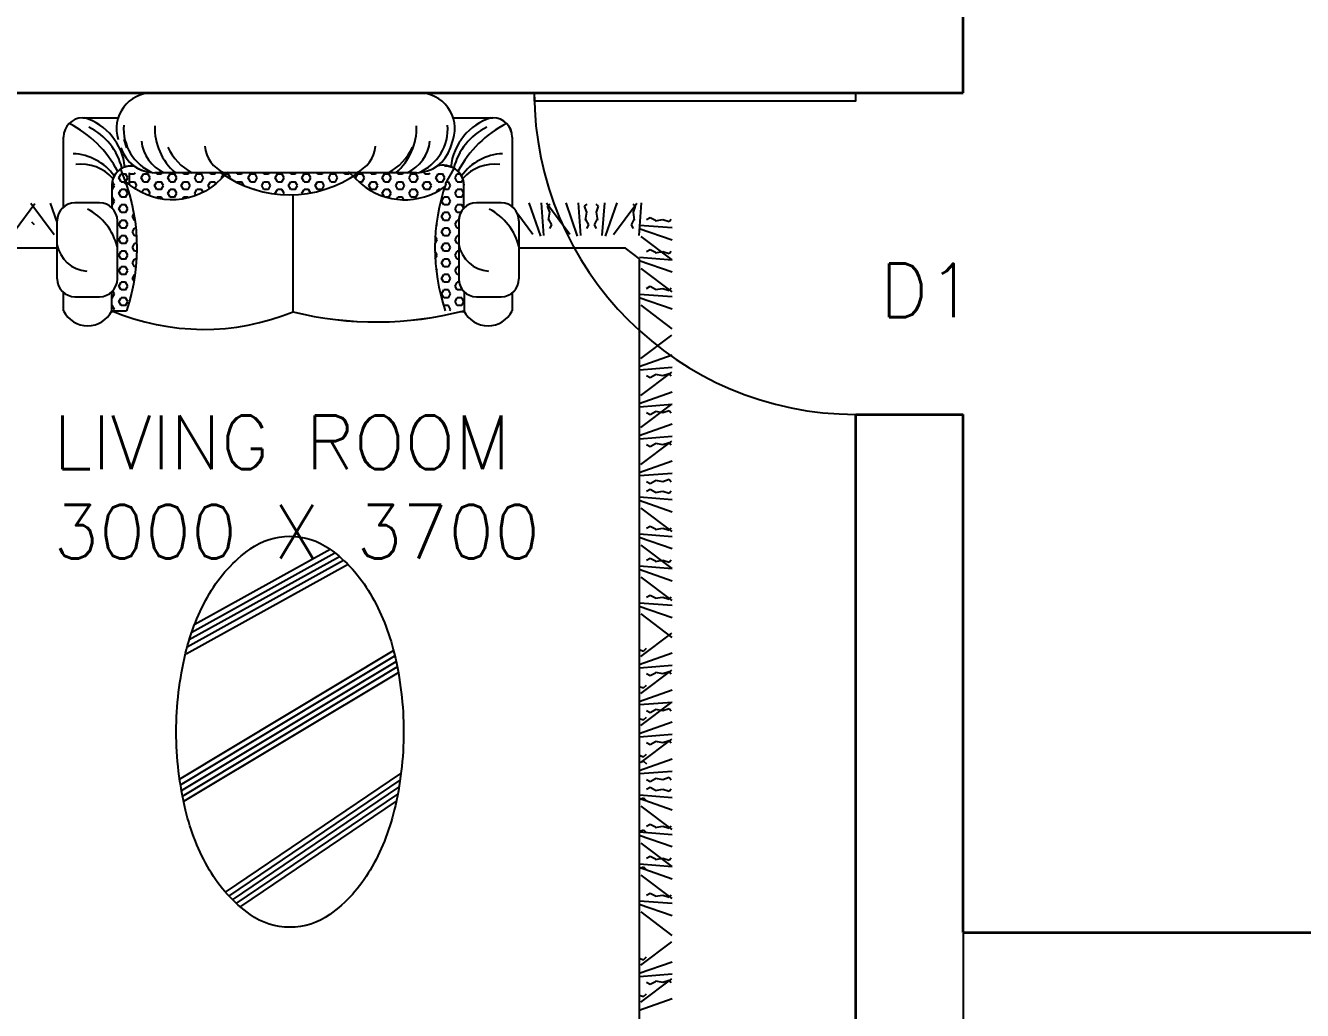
# Model space of a CAD drawing. Header units: millimetres. Extents: x -3934 to 8933, y -13584 to -2539.
# Drawn here: x -1251 to 2324, y -10818 to -8061 of the extents above; entities that cross this region are included whole.
import ezdxf

# ---------------------------------------------------------------- set-up
doc = ezdxf.new("R2010")
doc.units = ezdxf.units.MM
doc.header["$LTSCALE"] = 20
for name, color, linetype, lineweight in [('A-DIMS-GENL-ANNO', 145, 'Continuous', 18), ('A-DOOR-SING-NEWW', 104, 'Continuous', 25), ('A-TEXT-NOTE-ANNO', 7, 'Continuous', 18), ('A-WALL-FULL-NEWW', 40, 'Continuous', 35)]:
    doc.layers.add(name, color=color, linetype=linetype, lineweight=lineweight)
doc.styles.add('Annotative', font='simplex.shx', dxfattribs={"height": 150})
doc.styles.get("Standard").update_dxf_attribs({"font": 'simplex.shx'})
doc.dimstyles.get("Standard").update_dxf_attribs({"dimscale": 30, "dimtxt": 2.5, "dimasz": 3.5, "dimexe": 0.18, "dimexo": 0.0625, "dimgap": 1.5, "dimtad": 0, "dimtih": 1, "dimtoh": 1, "dimdec": 0, "dimzin": 0, "dimdsep": 46, "dimtxsty": 'Standard', "dimcen": 0.09, "dimadec": 0, "dimazin": 0, "dimtfac": 1, "dimtdec": 0, "dimtofl": 0, "dimtmove": 0, "dimatfit": 3, "dimfxl": 1, "dimtolj": 1, "dimtzin": 0, "dimarcsym": 0})

# ---------------------------------------------------------------- blocks, each defined once
blk = doc.blocks.new('*D12')
at = {"layer": 'A-DIMS-GENL-ANNO', "color": 0, "lineweight": -2, "transparency": 16777216}
for p, q in [((1373.6, -10601.4), (1373.6, -13183.7)), ((5073.6, -10601.4), (5073.6, -13183.7)), ((1478.6, -13178.3), (3046.5, -13178.3)), ((4968.6, -13178.3), (3400.7, -13178.3))]:
    blk.add_line(p, q, dxfattribs=at)
at = {"layer": 'A-DIMS-GENL-ANNO', "color": 0, "transparency": 16777216}
for points in [[(1478.6, -13160.8), (1478.6, -13195.8), (1373.6, -13178.3)], [(4968.6, -13160.8), (4968.6, -13195.8), (5073.6, -13178.3)]]:
    blk.add_solid(points, dxfattribs=at)
at = {"layer": 'Defpoints', "color": 0, "transparency": 16777216}
for p in [(1373.6, -10599.5), (5073.6, -10599.5), (1373.6, -13178.3)]:
    blk.add_point(p, dxfattribs=at)
at = {"layer": 'A-DIMS-GENL-ANNO', "color": 0, "transparency": 16777216, "insert": (3223.6, -13178.3), "char_height": 75, "attachment_point": 5}
blk.add_mtext('\\A1;3700', dxfattribs=at)

msp = doc.modelspace()

# ---------------------------------------------------------------- linework, layer by layer
at = {"color": 131, "transparency": 33554684}
for p, q in [((-895.9, -8249.6, 685.7), (-148.9, -8249.6, 685.7)), ((-1090.2, -8319.5, 685.7), (-991.3, -8319.5, 685.7)), ((-53.6, -8319.5, 685.7), (57.6, -8319.5, 685.7)), ((-1144.2, -8569.4, 685.7), (-1144.2, -8373.5, 685.7)), ((-967, -8403.7), (-974.6, -8380)), ((-61.2, -8403.7), (-53.7, -8380)), ((111.6, -8373.5, 685.7), (111.6, -8568.4, 685.7)), ((-946.8, -8454.5), (-955.2, -8454.5)), ((-718.2, -8504.6), (-682.5, -8470.6)), ((-310.9, -8504.6), (-346.5, -8470.6)), ((-74.6, -8504.6), (-51.1, -8461.4)), ((-1008.3, -8498.3, 685.7), (-1007.8, -8498.3, 685.7)), ((-1001.6, -8509.1), (-1007.8, -8498.3)), ((-989.1, -8487.5), (-982.8, -8476.7)), ((-982.8, -8498.3), (-989.1, -8487.5)), ((-982.8, -8476.7, 685.7), (-970.3, -8476.7, 685.7)), ((-982.8, -8498.3, 685.7), (-970.3, -8498.3, 685.7)), ((-969, -8504.6), (-973.1, -8501.5)), ((-964.1, -8487.5), (-970.3, -8476.7)), ((-970.3, -8498.3), (-964.1, -8487.5)), ((-958.2, -8498.3, 685.7), (-961, -8503.1, 685.7)), ((-960.1, -8473.3, 685.7), (-958.2, -8476.7, 685.7)), ((-959.5, -8506.9), (-959.5, -8473.3)), ((-958.2, -8476.7, 685.7), (-945.7, -8476.7, 685.7)), ((-958.2, -8498.3, 685.7), (-945.7, -8498.3, 685.7)), ((-943.8, -8473.3, 685.7), (-945.7, -8476.7, 685.7)), ((-945.7, -8498.3, 685.7), (-939.5, -8509.1, 685.7)), ((-927, -8487.5), (-920.7, -8476.7)), ((-920.7, -8498.3), (-927, -8487.5)), ((-920.7, -8476.7, 685.7), (-908.2, -8476.7, 685.7)), ((-920.7, -8498.3, 685.7), (-908.2, -8498.3, 685.7)), ((-902, -8487.5), (-908.2, -8476.7)), ((-908.2, -8498.3), (-902, -8487.5)), ((-889.5, -8509.1), (-883.2, -8498.3)), ((-156.5, -8473.3), (-888.3, -8473.3)), ((-888.2, -8473.2), (-148.3, -8472.9)), ((-883.2, -8476.7), (-885.1, -8473.3)), ((-883.2, -8476.7, 685.7), (-870.7, -8476.7, 685.7)), ((-883.2, -8498.3, 685.7), (-870.7, -8498.3, 685.7)), ((-870.7, -8476.7), (-868.8, -8473.3)), ((-864.5, -8509.1), (-870.7, -8498.3)), ((-852, -8487.5), (-845.7, -8476.7)), ((-845.7, -8498.3), (-852, -8487.5)), ((-845.7, -8476.7, 685.7), (-833.2, -8476.7, 685.7)), ((-845.7, -8498.3, 685.7), (-833.2, -8498.3, 685.7)), ((-827, -8487.5), (-833.2, -8476.7)), ((-833.2, -8498.3), (-827, -8487.5)), ((-814.5, -8509.1), (-808.2, -8498.3)), ((-808.2, -8476.7), (-810.1, -8473.3)), ((-808.2, -8476.7, 685.7), (-795.7, -8476.7, 685.7)), ((-808.2, -8498.3, 685.7), (-795.7, -8498.3, 685.7)), ((-795.7, -8476.7), (-793.8, -8473.3)), ((-789.5, -8509.1), (-795.7, -8498.3)), ((-777, -8487.5), (-770.7, -8476.7)), ((-770.7, -8498.3), (-777, -8487.5)), ((-770.7, -8476.7, 685.7), (-758.2, -8476.7, 685.7)), ((-770.7, -8498.3, 685.7), (-758.2, -8498.3, 685.7)), ((-752, -8487.5), (-758.2, -8476.7)), ((-758.2, -8498.3), (-752, -8487.5)), ((-739.5, -8509.1), (-733.2, -8498.3)), ((-733.2, -8476.7), (-735.1, -8473.3)), ((-733.2, -8476.7, 685.7), (-720.7, -8476.7, 685.7)), ((-733.2, -8498.3, 685.7), (-720.7, -8498.3, 685.7)), ((-720.7, -8476.7), (-718.8, -8473.3)), ((-717.5, -8503.9), (-720.7, -8498.3)), ((-702, -8487.5), (-695.7, -8476.7)), ((-701.3, -8488.6), (-702, -8487.5)), ((-695.7, -8476.7, 685.7), (-683.2, -8476.7, 685.7)), ((-677, -8487.5), (-683.2, -8476.7)), ((-678.3, -8489.8), (-677, -8487.5)), ((-658.2, -8476.7), (-660.1, -8473.3)), ((-659.3, -8500.1), (-658.2, -8498.3)), ((-658.2, -8476.7, 685.7), (-645.7, -8476.7, 685.7)), ((-658.2, -8498.3, 685.7), (-645.7, -8498.3, 685.7)), ((-645.7, -8476.7), (-643.8, -8473.3)), ((-639.5, -8509.1), (-645.7, -8498.3)), ((-627, -8487.5), (-620.7, -8476.7)), ((-620.7, -8498.3), (-627, -8487.5)), ((-620.7, -8476.7, 685.7), (-608.2, -8476.7, 685.7)), ((-620.7, -8498.3, 685.7), (-608.2, -8498.3, 685.7)), ((-602, -8487.5), (-608.2, -8476.7)), ((-608.2, -8498.3), (-602, -8487.5)), ((-589.5, -8509.1), (-583.2, -8498.3)), ((-583.2, -8476.7), (-585.1, -8473.3)), ((-583.2, -8476.7, 685.7), (-570.7, -8476.7, 685.7)), ((-583.2, -8498.3, 685.7), (-570.7, -8498.3, 685.7)), ((-570.7, -8476.7), (-568.8, -8473.3)), ((-564.5, -8509.1), (-570.7, -8498.3)), ((-552, -8487.5), (-545.7, -8476.7)), ((-545.7, -8498.3), (-552, -8487.5)), ((-545.7, -8476.7, 685.7), (-533.2, -8476.7, 685.7)), ((-545.7, -8498.3, 685.7), (-533.2, -8498.3, 685.7)), ((-527, -8487.5), (-533.2, -8476.7)), ((-533.2, -8498.3), (-527, -8487.5)), ((-514.5, -8509.1), (-508.2, -8498.3)), ((-508.2, -8476.7), (-510.1, -8473.3)), ((-508.2, -8476.7, 685.7), (-495.7, -8476.7, 685.7)), ((-508.2, -8498.3, 685.7), (-495.7, -8498.3, 685.7)), ((-501.7, -8476.7), (-501.7, -8473.3)), ((-495.7, -8476.7), (-493.8, -8473.3)), ((-489.5, -8509.1), (-495.7, -8498.3)), ((-477, -8487.5), (-470.7, -8476.7)), ((-470.7, -8498.3), (-477, -8487.5)), ((-470.7, -8476.7, 685.7), (-458.2, -8476.7, 685.7)), ((-470.7, -8498.3, 685.7), (-458.2, -8498.3, 685.7)), ((-452, -8487.5), (-458.2, -8476.7)), ((-458.2, -8498.3), (-452, -8487.5)), ((-439.5, -8509.1), (-433.2, -8498.3)), ((-433.2, -8476.7), (-435.1, -8473.3)), ((-433.2, -8476.7, 685.7), (-420.7, -8476.7, 685.7)), ((-433.2, -8498.3, 685.7), (-420.7, -8498.3, 685.7)), ((-420.7, -8476.7), (-418.8, -8473.3)), ((-414.5, -8509.1), (-420.7, -8498.3)), ((-402, -8487.5), (-395.7, -8476.7)), ((-395.7, -8498.3), (-402, -8487.5)), ((-395.7, -8476.7, 685.7), (-383.2, -8476.7, 685.7)), ((-395.7, -8498.3, 685.7), (-383.2, -8498.3, 685.7)), ((-377, -8487.5), (-383.2, -8476.7)), ((-383.2, -8498.3), (-377, -8487.5)), ((-358.2, -8476.7), (-360.1, -8473.3)), ((-358.2, -8476.7, 685.7), (-345.7, -8476.7, 685.7)), ((-345.7, -8476.7), (-343.8, -8473.3)), ((-327, -8487.5), (-320.7, -8476.7)), ((-324.7, -8491.4), (-327, -8487.5)), ((-320.7, -8476.7, 685.7), (-308.2, -8476.7, 685.7)), ((-317.5, -8498.3, 685.7), (-308.2, -8498.3, 685.7)), ((-302, -8487.5), (-308.2, -8476.7)), ((-308.2, -8498.3), (-302, -8487.5)), ((-289.5, -8509.1), (-283.2, -8498.3)), ((-283.2, -8476.7), (-285.1, -8473.3)), ((-283.2, -8476.7, 685.7), (-270.7, -8476.7, 685.7)), ((-283.2, -8498.3, 685.7), (-270.7, -8498.3, 685.7)), ((-270.7, -8476.7), (-268.8, -8473.3)), ((-264.5, -8509.1), (-270.7, -8498.3)), ((-252, -8487.5), (-245.7, -8476.7)), ((-245.7, -8498.3), (-252, -8487.5)), ((-245.7, -8476.7, 685.7), (-233.2, -8476.7, 685.7)), ((-245.7, -8498.3, 685.7), (-233.2, -8498.3, 685.7)), ((-227, -8487.5), (-233.2, -8476.7)), ((-233.2, -8498.3), (-227, -8487.5)), ((-214.5, -8509.1), (-208.2, -8498.3)), ((-208.2, -8476.7), (-210.1, -8473.3)), ((-208.2, -8476.7, 685.7), (-195.7, -8476.7, 685.7)), ((-208.2, -8498.3, 685.7), (-195.7, -8498.3, 685.7)), ((-195.7, -8476.7), (-193.8, -8473.3)), ((-189.5, -8509.1), (-195.7, -8498.3)), ((-177, -8487.5), (-170.7, -8476.7)), ((-170.7, -8498.3), (-177, -8487.5)), ((-170.7, -8476.7, 685.7), (-158.2, -8476.7, 685.7)), ((-170.7, -8498.3, 685.7), (-158.2, -8498.3, 685.7)), ((-152, -8487.5), (-158.2, -8476.7)), ((-158.2, -8498.3), (-152, -8487.5)), ((-139.5, -8509.1), (-133.2, -8498.3)), ((-133.2, -8476.7), (-135.1, -8473.3)), ((-133.2, -8476.7, 685.7), (-120.7, -8476.7, 685.7)), ((-133.2, -8498.3, 685.7), (-120.7, -8498.3, 685.7)), ((-120.7, -8476.7), (-118.8, -8473.3)), ((-114.5, -8509.1), (-120.7, -8498.3)), ((-102, -8487.5), (-95.7, -8476.7)), ((-95.7, -8498.3), (-102, -8487.5)), ((-95.7, -8476.7, 685.7), (-83.2, -8476.7, 685.7)), ((-95.7, -8498.3, 685.7), (-83.2, -8498.3, 685.7)), ((-77, -8487.5), (-83.2, -8476.7)), ((-83.2, -8498.3), (-77, -8487.5)), ((-71.2, -8498.3, 685.7), (-67.1, -8498.3, 685.7)), ((-60.9, -8509.1), (-67.1, -8498.3)), ((-48.4, -8487.5), (-42.1, -8476.7)), ((-42.1, -8498.3), (-48.4, -8487.5)), ((-42.1, -8476.7, 685.7), (-33.8, -8476.7, 685.7)), ((-42.1, -8498.3, 685.7), (-29.6, -8498.3, 685.7)), ((-29.6, -8498.3), (-26, -8492)), ((-1009.2, -8508.5), (-1009.2, -8571.2)), ((-1007.8, -8520), (-1009.2, -8520)), ((-1007.8, -8541.6), (-1009.2, -8541.6)), ((-1007.8, -8520), (-1001.6, -8509.1)), ((-1001.6, -8552.4), (-1007.8, -8541.6)), ((-989.1, -8530.8), (-982.8, -8520)), ((-982.8, -8541.6), (-989.1, -8530.8)), ((-970.3, -8520), (-982.8, -8520)), ((-970.3, -8541.6), (-982.8, -8541.6)), ((-964.1, -8530.8), (-970.3, -8520)), ((-970.3, -8541.6), (-964.1, -8530.8)), ((-944.5, -8517.9), (-939.5, -8509.1)), ((-925.8, -8528.7), (-920.7, -8520)), ((-908.2, -8520), (-920.7, -8520)), ((-902, -8530.8), (-908.2, -8520)), ((-905.8, -8537.4), (-902, -8530.8)), ((-883.2, -8520), (-889.5, -8509.1)), ((-884.5, -8543.8), (-883.2, -8541.6)), ((-870.7, -8520), (-883.2, -8520)), ((-870.7, -8541.6), (-883.2, -8541.6)), ((-870.7, -8520), (-864.5, -8509.1)), ((-867.6, -8547), (-870.7, -8541.6)), ((-852, -8530.8), (-845.7, -8520)), ((-845.7, -8541.6), (-852, -8530.8)), ((-833.2, -8520), (-845.7, -8520)), ((-833.2, -8541.6), (-845.7, -8541.6)), ((-827, -8530.8), (-833.2, -8520)), ((-833.2, -8541.6), (-827, -8530.8)), ((-808.2, -8520), (-814.5, -8509.1)), ((-811.2, -8546.8), (-808.2, -8541.6)), ((-795.7, -8520), (-808.2, -8520)), ((-795.7, -8541.6), (-808.2, -8541.6)), ((-795.7, -8520), (-789.5, -8509.1)), ((-794.7, -8543.5), (-795.7, -8541.6)), ((-777, -8530.8), (-770.7, -8520)), ((-773.5, -8536.9), (-777, -8530.8)), ((-758.2, -8520), (-770.7, -8520)), ((-753.5, -8528.1), (-758.2, -8520)), ((-734.9, -8517.1), (-739.5, -8509.1)), ((-639.5, -8509.2), (-639.5, -8509.1)), ((-608.2, -8520), (-610.1, -8520)), ((-607.8, -8520.7), (-608.2, -8520)), ((-583.2, -8520), (-589.5, -8509.1)), ((-570.7, -8520), (-583.2, -8520)), ((-570.7, -8520), (-564.5, -8509.1)), ((-552, -8530.8), (-545.7, -8520)), ((-550.9, -8532.7), (-552, -8530.8)), ((-533.2, -8520), (-545.7, -8520)), ((-527, -8530.8), (-533.2, -8520)), ((-529.2, -8534.6), (-527, -8530.8)), ((-508.2, -8520), (-514.5, -8509.1)), ((-495.7, -8520), (-508.2, -8520)), ((-501.7, -8862.5), (-501.7, -8534.9)), ((-495.7, -8520), (-489.5, -8509.1)), ((-477, -8530.8), (-470.7, -8520)), ((-475.6, -8533.1), (-477, -8530.8)), ((-458.2, -8520), (-470.7, -8520)), ((-452.6, -8529.8), (-458.2, -8520)), ((-433.2, -8520), (-439.5, -8509.1)), ((-420.7, -8520), (-433.2, -8520)), ((-420.7, -8520), (-414.5, -8509.1)), ((-283.2, -8520), (-289.5, -8509.1)), ((-270.7, -8520), (-283.2, -8520)), ((-270.7, -8520), (-264.5, -8509.1)), ((-252, -8530.8), (-245.7, -8520)), ((-246.7, -8540), (-252, -8530.8)), ((-233.2, -8520), (-245.7, -8520)), ((-233.2, -8541.6), (-241.3, -8541.6)), ((-227, -8530.8), (-233.2, -8520)), ((-233.2, -8541.6), (-227, -8530.8)), ((-208.2, -8520), (-214.5, -8509.1)), ((-211.7, -8547.6), (-208.2, -8541.6)), ((-195.7, -8520), (-208.2, -8520)), ((-195.7, -8541.6), (-208.2, -8541.6)), ((-195.7, -8520), (-189.5, -8509.1)), ((-191.5, -8549), (-195.7, -8541.6)), ((-177, -8530.8), (-170.7, -8520)), ((-170.7, -8541.6), (-177, -8530.8)), ((-158.2, -8520), (-170.7, -8520)), ((-158.2, -8541.6), (-170.7, -8541.6)), ((-152, -8530.8), (-158.2, -8520)), ((-158.2, -8541.6), (-152, -8530.8)), ((-133.2, -8520), (-139.5, -8509.1)), ((-120.7, -8520), (-133.2, -8520)), ((-120.7, -8520), (-114.5, -8509.1)), ((-99.7, -8526.8), (-95.7, -8520)), ((-87.8, -8520), (-95.7, -8520)), ((-85.9, -8552.4), (-79.6, -8541.6)), ((-67.1, -8520), (-79.6, -8520)), ((-67.1, -8541.6), (-79.6, -8541.6)), ((-67.1, -8520), (-60.9, -8509.1)), ((-60.9, -8552.4), (-67.1, -8541.6)), ((-48.4, -8530.8), (-42.1, -8520)), ((-42.1, -8541.6), (-48.4, -8530.8)), ((-29.6, -8520), (-42.1, -8520)), ((-29.6, -8541.6), (-42.1, -8541.6)), ((-23.4, -8530.7), (-29.6, -8520)), ((-29.6, -8541.6), (-23.4, -8530.9)), ((-23.4, -8572.3), (-23.4, -8508.5)), ((-1280, -8634.2), (-1224.1, -8559.6)), ((-1170.3, -8647), (-1235.9, -8559.6)), ((-1162.1, -8611.9), (-1180.5, -8558.7)), ((-1043.5, -8557.6), (-1112.1, -8557.6)), ((-1007.8, -8563.3), (-1009.2, -8563.3)), ((-1007.8, -8563.3), (-1001.6, -8552.4)), ((-989.1, -8574.1), (-982.8, -8563.3)), ((-982.8, -8584.9), (-989.1, -8574.1)), ((-970.3, -8563.3), (-982.8, -8563.3)), ((-964.1, -8574.1), (-970.3, -8563.3)), ((-970.3, -8584.9), (-964.1, -8574.1)), ((-79.6, -8563.3), (-85.9, -8552.4)), ((-67.1, -8563.3), (-79.6, -8563.3)), ((-67.1, -8563.3), (-60.9, -8552.4)), ((-48.4, -8574.1), (-42.1, -8563.3)), ((-42.1, -8584.9), (-48.4, -8574.1)), ((-29.6, -8563.3), (-42.1, -8563.3)), ((-24, -8572.9), (-29.6, -8563.3)), ((80.6, -8557.6), (12, -8557.6)), ((191.4, -8650.5), (159.3, -8557.5)), ((200.6, -8649.3), (193.7, -8557.5)), ((272.8, -8645.8), (207.2, -8558.4)), ((210.9, -8566.7), (217.8, -8560.9)), ((216.7, -8583.9), (210.9, -8566.7)), ((294.8, -8650.5), (262.6, -8557.5)), ((304, -8649.3), (297.1, -8557.5)), ((314.3, -8566.7), (321.2, -8560.9)), ((320.1, -8583.9), (314.3, -8566.7)), ((353.4, -8566.7), (346.5, -8560.9)), ((347.6, -8583.9), (353.4, -8566.7)), ((363.7, -8649.3), (370.6, -8557.5)), ((372.9, -8650.5), (405, -8557.5)), ((394.9, -8645.8), (460.4, -8558.4)), ((456.7, -8566.7), (449.8, -8560.9)), ((451, -8583.9), (456.7, -8566.7)), ((467.1, -8649.3), (474, -8557.5)), ((-1225.3, -8619.3), (-1233.3, -8611.3)), ((-1162.1, -8770.3, 685.7), (-1162.1, -8607.6, 685.7)), ((-993.5, -8770.3), (-993.5, -8607.6)), ((-989.1, -8617.4), (-982.8, -8606.6)), ((-970.3, -8584.9), (-982.8, -8584.9)), ((-970.3, -8606.6), (-982.8, -8606.6)), ((-964.1, -8617.4), (-970.3, -8606.6)), ((-951.6, -8595.7), (-947.4, -8588.4)), ((-945.3, -8606.6), (-951.6, -8595.7)), ((-944.5, -8606.6), (-945.3, -8606.6)), ((-85.9, -8595.7), (-79.6, -8584.9)), ((-79.6, -8606.6), (-85.9, -8595.7)), ((-67.1, -8584.9), (-79.6, -8584.9)), ((-67.1, -8606.6), (-79.6, -8606.6)), ((-60.9, -8595.7), (-67.1, -8584.9)), ((-67.1, -8606.6), (-60.9, -8595.7)), ((-48.4, -8617.4), (-42.1, -8606.6)), ((-32.6, -8584.9), (-42.1, -8584.9)), ((-38, -8606.6), (-42.1, -8606.6)), ((-38, -8607.6), (-38, -8770.3)), ((-37.6, -8607.5), (-37.6, -8770.1)), ((169.4, -8645.8), (127.2, -8589.5)), ((130.6, -8607.6, 685.7), (130.6, -8770.3, 685.7)), ((213.2, -8605.7), (216.7, -8583.9)), ((222.4, -8619.5), (214.4, -8604.5)), ((316.6, -8605.7), (320.1, -8583.9)), ((325.8, -8619.5), (317.8, -8604.5)), ((341.9, -8619.5), (349.9, -8604.5)), ((351.1, -8605.7), (347.6, -8583.9)), ((445.2, -8619.5), (453.3, -8604.5)), ((454.4, -8605.7), (451, -8583.9)), ((487.4, -8604), (497.8, -8598.3)), ((497.8, -8598.3), (512.7, -8606.3)), ((511.5, -8607.5), (533.3, -8604)), ((533.3, -8604), (550.6, -8609.8)), ((550.6, -8609.8), (556.3, -8602.9)), ((-982.8, -8628.2), (-989.1, -8617.4)), ((-970.3, -8628.2), (-982.8, -8628.2)), ((-970.3, -8628.2), (-964.1, -8617.4)), ((-951.6, -8639), (-945.3, -8628.2)), ((-945.3, -8649.9), (-951.6, -8639)), ((-941.8, -8628.2), (-945.3, -8628.2)), ((-101.1, -8622.1), (-98.4, -8617.4)), ((-98.4, -8617.4), (-100.2, -8614.3)), ((-85.9, -8639), (-79.6, -8628.2)), ((-79.6, -8649.9), (-85.9, -8639)), ((-67.1, -8628.2), (-79.6, -8628.2)), ((-60.9, -8639), (-67.1, -8628.2)), ((-67.1, -8649.9), (-60.9, -8639)), ((-42.1, -8628.2), (-48.4, -8617.4)), ((-38, -8628.2), (-42.1, -8628.2)), ((216.7, -8629.8), (222.4, -8619.5)), ((320.1, -8629.8), (325.8, -8619.5)), ((347.6, -8629.8), (341.9, -8619.5)), ((451, -8629.8), (445.2, -8619.5)), ((466.8, -8629.3), (559.7, -8661.5)), ((467.9, -8620.1), (559.7, -8627)), ((-1162.1, -8684.8), (-1280, -8684.8)), ((-989.1, -8660.7), (-982.8, -8649.9)), ((-982.8, -8671.5), (-989.1, -8660.7)), ((-970.3, -8649.9), (-982.8, -8649.9)), ((-970.3, -8671.5), (-982.8, -8671.5)), ((-964.1, -8660.7), (-970.3, -8649.9)), ((-970.3, -8671.5), (-964.1, -8660.7)), ((-951.6, -8682.3), (-945.3, -8671.5)), ((-945.3, -8693.2), (-951.6, -8682.3)), ((-940.1, -8649.9), (-945.3, -8649.9)), ((-939.2, -8671.5), (-945.3, -8671.5)), ((-104.4, -8671.2), (-98.4, -8660.7)), ((-98.4, -8660.7), (-103.6, -8651.6)), ((-85.9, -8682.3), (-79.6, -8671.5)), ((-79.6, -8693.2), (-85.9, -8682.3)), ((-67.1, -8649.9), (-79.6, -8649.9)), ((-67.1, -8671.5), (-79.6, -8671.5)), ((-60.9, -8682.3), (-67.1, -8671.5)), ((-67.1, -8693.2), (-60.9, -8682.3)), ((-48.4, -8660.7), (-42.1, -8649.9)), ((-42.1, -8671.5), (-48.4, -8660.7)), ((-38, -8649.9), (-42.1, -8649.9)), ((-38, -8671.5), (-42.1, -8671.5)), ((428.8, -8684.8), (130.6, -8684.8)), ((468.1, -8714.3), (428.8, -8684.8)), ((471.4, -8651.3), (558.8, -8716.9)), ((-989.1, -8704), (-982.8, -8693.2)), ((-982.8, -8714.8), (-989.1, -8704)), ((-970.3, -8693.2), (-982.8, -8693.2)), ((-970.3, -8714.8), (-982.8, -8714.8)), ((-964.1, -8704), (-970.3, -8693.2)), ((-970.3, -8714.8), (-964.1, -8704)), ((-951.6, -8725.6), (-945.3, -8714.8)), ((-939.1, -8693.2), (-945.3, -8693.2)), ((-939.9, -8714.8), (-945.3, -8714.8)), ((-98.4, -8704), (-104.5, -8693.4)), ((-103.8, -8713.4), (-98.4, -8704)), ((-85.9, -8725.6), (-79.6, -8714.8)), ((-67.1, -8693.2), (-79.6, -8693.2)), ((-67.1, -8714.8), (-79.6, -8714.8)), ((-60.9, -8725.6), (-67.1, -8714.8)), ((-48.4, -8704), (-42.1, -8693.2)), ((-42.1, -8714.8), (-48.4, -8704)), ((-38, -8693.2), (-42.1, -8693.2)), ((-38, -8714.8), (-42.1, -8714.8)), ((466.8, -8718.9), (559.7, -8751)), ((467.9, -8709.7), (559.7, -8716.6)), ((468.1, -11391.4), (468.1, -8714.3)), ((487.4, -8693.6), (497.8, -8687.9)), ((497.8, -8687.9), (512.7, -8695.9)), ((511.5, -8697.1), (533.3, -8693.6)), ((533.3, -8693.6), (550.6, -8699.4)), ((550.6, -8699.4), (556.3, -8692.5)), ((-989.1, -8747.3), (-982.8, -8736.5)), ((-982.8, -8758.1), (-989.1, -8747.3)), ((-970.3, -8736.5), (-982.8, -8736.5)), ((-964.1, -8747.3), (-970.3, -8736.5)), ((-970.3, -8758.1), (-964.1, -8747.3)), ((-945.3, -8736.5), (-951.6, -8725.6)), ((-941.5, -8736.5), (-945.3, -8736.5)), ((-98.4, -8747.3), (-101.5, -8741.8)), ((-100.5, -8751), (-98.4, -8747.3)), ((-79.6, -8736.5), (-85.9, -8725.6)), ((-67.1, -8736.5), (-79.6, -8736.5)), ((-67.1, -8736.5), (-60.9, -8725.6)), ((-48.4, -8747.3), (-42.1, -8736.5)), ((-42.1, -8758.1), (-48.4, -8747.3)), ((-38, -8736.5), (-42.1, -8736.5)), ((471.4, -8740.9), (558.8, -8806.4)), ((-989.1, -8790.6), (-982.8, -8779.8)), ((-982.8, -8801.4), (-989.1, -8790.6)), ((-970.3, -8758.1), (-982.8, -8758.1)), ((-970.3, -8779.8), (-982.8, -8779.8)), ((-964.1, -8790.6), (-970.3, -8779.8)), ((-970.3, -8801.4), (-964.1, -8790.6)), ((-951.6, -8769), (-945.3, -8758.1)), ((-946.9, -8777), (-951.6, -8769)), ((-944, -8758.1), (-945.3, -8758.1)), ((-85.9, -8769), (-79.6, -8758.1)), ((-79.6, -8779.8), (-85.9, -8769)), ((-67.1, -8758.1), (-79.6, -8758.1)), ((-67.1, -8779.8), (-79.6, -8779.8)), ((-60.9, -8769), (-67.1, -8758.1)), ((-67.1, -8779.8), (-60.9, -8769)), ((-48.4, -8790.6), (-42.1, -8779.8)), ((-42.1, -8801.4), (-48.4, -8790.6)), ((-38, -8758.1), (-42.1, -8758.1)), ((-37.1, -8779.8), (-42.1, -8779.8)), ((487.4, -8797), (497.8, -8791.2)), ((497.8, -8791.2), (512.7, -8799.3)), ((-1144.2, -8859.5, 685.7), (-1144.2, -8808.6, 685.7)), ((-1112.1, -8820.3), (-1043.5, -8820.3)), ((-1007.8, -8823.1), (-1009.2, -8823.1)), ((-1008.8, -8859.3), (-1008.8, -8806.6)), ((-1007.8, -8823.1), (-1001.6, -8812.3)), ((-1001.6, -8812.3), (-1006.4, -8803.9)), ((-989.1, -8833.9), (-982.8, -8823.1)), ((-970.3, -8801.4), (-982.8, -8801.4)), ((-970.3, -8823.1), (-982.8, -8823.1)), ((-964.1, -8833.9), (-970.3, -8823.1)), ((-85.9, -8812.3), (-79.6, -8801.4)), ((-79.6, -8823.1), (-85.9, -8812.3)), ((-67.1, -8801.4), (-79.6, -8801.4)), ((-67.1, -8823.1), (-79.6, -8823.1)), ((-60.9, -8812.3), (-67.1, -8801.4)), ((-67.1, -8823.1), (-60.9, -8812.3)), ((-48.4, -8833.9), (-42.1, -8823.1)), ((-29.6, -8801.4), (-42.1, -8801.4)), ((-29.6, -8823.1), (-42.1, -8823.1)), ((-29.6, -8801.4), (-28.6, -8799.6)), ((-23.4, -8833.8), (-29.6, -8823.1)), ((-23, -8805.5), (-23, -8859.3)), ((12, -8820.3), (80.6, -8820.3)), ((111.6, -8809.5, 685.7), (111.6, -8859.5, 685.7)), ((466.8, -8822.3), (559.7, -8854.4)), ((467.9, -8813.1), (559.7, -8820)), ((511.5, -8800.4), (533.3, -8797)), ((533.3, -8797), (550.6, -8802.7)), ((550.6, -8802.7), (556.3, -8795.8)), ((-1010.2, -8861.4, 342.9), (-1004.7, -8861.4, 342.9)), ((-1007.8, -8844.7), (-1009.2, -8844.7)), ((-1009.2, -8859.5), (-967.7, -8859.5)), ((-1001.6, -8855.6), (-1007.8, -8844.7)), ((-1003.9, -8859.5), (-1001.6, -8855.6)), ((-982.8, -8844.7), (-989.1, -8833.9)), ((-970.3, -8844.7), (-982.8, -8844.7)), ((-970.3, -8844.7), (-964.1, -8833.9)), ((-80.3, -8845.9), (-79.6, -8844.7)), ((-67.1, -8844.7), (-79.6, -8844.7)), ((-60.9, -8855.6), (-67.1, -8844.7)), ((-63.1, -8859.5), (-60.9, -8855.6)), ((-42.1, -8844.7), (-48.4, -8833.9)), ((-29.6, -8844.7), (-42.1, -8844.7)), ((-30.8, -8861.4, 342.9), (-22.5, -8861.4, 342.9)), ((-29.6, -8844.7), (-23.4, -8834)), ((471.4, -8844.2), (558.8, -8909.8)), ((471.4, -8993.5), (558.8, -8927.9)), ((466.8, -9015.5), (559.7, -8983.3)), ((467.9, -9024.6), (559.7, -9017.8)), ((471.4, -9096.9), (558.8, -9031.3)), ((487.4, -9040.7), (497.8, -9046.5)), ((497.8, -9046.5), (512.7, -9038.4)), ((511.5, -9037.3), (533.3, -9040.7)), ((533.3, -9040.7), (550.6, -9035)), ((550.6, -9035), (556.3, -9041.9)), ((466.8, -9118.8), (559.7, -9086.7)), ((467.9, -9128), (559.7, -9121.1)), ((471.4, -9186.4), (558.8, -9120.9)), ((487.4, -9144.1), (497.8, -9149.8)), ((497.8, -9149.8), (512.7, -9141.8)), ((511.5, -9140.6), (533.3, -9144.1)), ((533.3, -9144.1), (550.6, -9138.4)), ((550.6, -9138.4), (556.3, -9145.2)), ((466.8, -9208.4), (559.7, -9176.3)), ((467.9, -9217.6), (559.7, -9210.7)), ((471.4, -9289.8), (558.8, -9224.2)), ((487.4, -9233.7), (497.8, -9239.4)), ((497.8, -9239.4), (512.7, -9231.4)), ((511.5, -9230.2), (533.3, -9233.7)), ((533.3, -9233.7), (550.6, -9227.9)), ((550.6, -9227.9), (556.3, -9234.8)), ((466.8, -9311.8), (559.7, -9279.6)), ((467.9, -9321), (559.7, -9314.1)), ((487.4, -9337), (497.8, -9342.8)), ((487.4, -9364.6), (497.8, -9358.9)), ((497.8, -9342.8), (512.7, -9334.8)), ((497.8, -9358.9), (512.7, -9366.9)), ((511.5, -9333.6), (533.3, -9337)), ((533.3, -9337), (550.6, -9331.3)), ((550.6, -9331.3), (556.3, -9338.2)), ((550.6, -9370.4), (556.3, -9363.5)), ((466.8, -9389.9), (559.7, -9422)), ((467.9, -9380.7), (559.7, -9387.6)), ((511.5, -9368.1), (533.3, -9364.6)), ((533.3, -9364.6), (550.6, -9370.4)), ((471.4, -9411.9), (558.8, -9477.4)), ((487.4, -9468), (497.8, -9462.2)), ((497.8, -9462.2), (512.7, -9470.3)), ((511.5, -9471.4), (533.3, -9468)), ((533.3, -9468), (550.6, -9473.7)), ((550.6, -9473.7), (556.3, -9466.8)), ((466.8, -9493.2), (559.7, -9525.4)), ((467.9, -9484.1), (559.7, -9491)), ((-785.1, -9758.7), (-384.7, -9537.1)), ((-777.1, -9736.9), (-398, -9527.2)), ((471.4, -9515.2), (558.8, -9580.8)), ((-801.1, -9819.3), (-349.2, -9569.3)), ((-798.1, -9800.4), (-360.1, -9558)), ((-792.1, -9779.8), (-372.1, -9547.4)), ((467.9, -9573.6), (559.7, -9580.5)), ((487.4, -9557.6), (497.8, -9551.8)), ((497.8, -9551.8), (512.7, -9559.9)), ((511.5, -9561), (533.3, -9557.6)), ((533.3, -9557.6), (550.6, -9563.3)), ((550.6, -9563.3), (556.3, -9556.4)), ((466.8, -9582.8), (559.7, -9615)), ((471.4, -9604.8), (558.8, -9670.4)), ((467.9, -9677), (559.7, -9683.9)), ((487.4, -9660.9), (497.8, -9655.2)), ((497.8, -9655.2), (512.7, -9663.2)), ((511.5, -9664.4), (533.3, -9660.9)), ((533.3, -9660.9), (550.6, -9666.7)), ((550.6, -9666.7), (556.3, -9659.8)), ((466.8, -9686.2), (559.7, -9718.4)), ((471.4, -9708.2), (558.8, -9773.8)), ((471.4, -9827.5), (558.8, -9761.9)), ((-819.3, -10170.8), (-220.3, -9810.6)), ((-816.9, -10186.6), (-216.6, -9825.7)), ((466.8, -9807.3), (479.4, -9811.9)), ((466.8, -9849.5), (559.7, -9817.3)), ((479.4, -9811.9), (487.4, -9803.9)), ((-814.2, -10202.3), (-213.2, -9840.9)), ((-811.3, -10217.8), (-210.1, -9856.3)), ((467.9, -9858.7), (559.7, -9851.8)), ((-807.1, -10232.5), (-207, -9871.7)), ((471.4, -9930.9), (558.8, -9865.3)), ((487.4, -9874.8), (497.8, -9880.5)), ((497.8, -9880.5), (512.7, -9872.5)), ((511.5, -9871.3), (533.3, -9874.8)), ((533.3, -9874.8), (550.6, -9869)), ((550.6, -9869), (556.3, -9875.9)), ((466.8, -9910.7), (479.4, -9915.3)), ((466.8, -9952.9), (559.7, -9920.7)), ((479.4, -9915.3), (487.4, -9907.3)), ((467.9, -9962), (559.7, -9955.2)), ((471.4, -10020.5), (558.8, -9954.9)), ((466.8, -10000.3), (479.4, -10004.9)), ((479.4, -10004.9), (487.4, -9996.8)), ((487.4, -9978.1), (497.8, -9983.9)), ((497.8, -9983.9), (512.7, -9975.8)), ((511.5, -9974.7), (533.3, -9978.1)), ((533.3, -9978.1), (550.6, -9972.4)), ((550.6, -9972.4), (556.3, -9979.3)), ((466.8, -10042.4), (559.7, -10010.3)), ((467.9, -10051.6), (559.7, -10044.7)), ((471.4, -10123.8), (558.8, -10058.3)), ((487.4, -10067.7), (497.8, -10073.5)), ((497.8, -10073.5), (512.7, -10065.4)), ((511.5, -10064.3), (533.3, -10067.7)), ((533.3, -10067.7), (550.6, -10062)), ((550.6, -10062), (556.3, -10068.9)), ((466.8, -10103.6), (479.4, -10108.2)), ((466.8, -10145.8), (559.7, -10113.7)), ((479.4, -10108.2), (487.4, -10100.2)), ((466.8, -10124.3), (479.4, -10119.7)), ((467.9, -10155), (559.7, -10148.1)), ((479.4, -10119.7), (487.4, -10127.8)), ((-691, -10486.9), (-199.6, -10154.7)), ((-681.3, -10497.6), (-202.2, -10173.7)), ((487.4, -10171.1), (497.8, -10176.8)), ((497.8, -10176.8), (512.7, -10168.8)), ((511.5, -10167.6), (533.3, -10171.1)), ((533.3, -10171.1), (550.6, -10165.3)), ((550.6, -10165.3), (556.3, -10172.2)), ((-671.2, -10508), (-205.2, -10193.1)), ((-660.6, -10518.1), (-208.7, -10212.7)), ((467.9, -10214.7), (559.7, -10221.6)), ((487.4, -10198.6), (497.8, -10192.9)), ((497.8, -10192.9), (512.7, -10200.9)), ((511.5, -10202.1), (533.3, -10198.6)), ((533.3, -10198.6), (550.6, -10204.4)), ((550.6, -10204.4), (556.3, -10197.5)), ((-648.1, -10527), (-212.5, -10232.5)), ((466.8, -10227.7), (479.4, -10223.1)), ((466.8, -10223.9), (559.7, -10256.1)), ((471.4, -10245.9), (558.8, -10311.5)), ((479.4, -10223.1), (487.4, -10231.1)), ((466.8, -10317.3), (479.4, -10312.7)), ((466.8, -10327.3), (559.7, -10359.4)), ((467.9, -10318.1), (559.7, -10325)), ((479.4, -10312.7), (487.4, -10320.7)), ((487.4, -10302), (497.8, -10296.3)), ((497.8, -10296.3), (512.7, -10304.3)), ((511.5, -10305.5), (533.3, -10302)), ((533.3, -10302), (550.6, -10307.8)), ((550.6, -10307.8), (556.3, -10300.9)), ((471.4, -10349.3), (558.8, -10414.8)), ((487.4, -10391.6), (497.8, -10385.9)), ((497.8, -10385.9), (512.7, -10393.9)), ((511.5, -10395), (533.3, -10391.6)), ((533.3, -10391.6), (550.6, -10397.3)), ((550.6, -10397.3), (556.3, -10390.4)), ((466.8, -10420.6), (479.4, -10416)), ((466.8, -10416.9), (559.7, -10449)), ((467.9, -10407.7), (559.7, -10414.6)), ((479.4, -10416), (487.4, -10424.1)), ((471.4, -10438.8), (558.8, -10504.4)), ((487.4, -10495), (497.8, -10489.2)), ((497.8, -10489.2), (512.7, -10497.3)), ((511.5, -10498.4), (533.3, -10495)), ((533.3, -10495), (550.6, -10500.7)), ((550.6, -10500.7), (556.3, -10493.8)), ((466.8, -10520.2), (559.7, -10552.4)), ((467.9, -10511), (559.7, -10517.9)), ((471.4, -10542.2), (558.8, -10607.8)), ((471.4, -10691.5), (558.8, -10625.9)), ((466.8, -10671.3), (479.4, -10675.9)), ((466.8, -10713.4), (559.7, -10681.3)), ((479.4, -10675.9), (487.4, -10667.8)), ((467.9, -10722.6), (559.7, -10715.7)), ((471.4, -10794.8), (558.8, -10729.3)), ((487.4, -10738.7), (497.8, -10744.5)), ((497.8, -10744.5), (512.7, -10736.4)), ((511.5, -10735.3), (533.3, -10738.7)), ((533.3, -10738.7), (550.6, -10733)), ((550.6, -10733), (556.3, -10739.9)), ((466.8, -10774.6), (479.4, -10779.2)), ((466.8, -10816.8), (559.7, -10784.6)), ((479.4, -10779.2), (487.4, -10771.2))]:
    msp.add_line(p, q, dxfattribs=at)
for centre, radius, start, end in [((-895.9, -8349.6), 100, 90, 197.6844), ((-148.9, -8349.6), 100, 342.3156, 90), ((-1090.2, -8373.5), 54, 90, 180), ((-1133.7, -8474.2), 162.1, 5.9868, 72.596), ((101, -8474.2), 162.1, 107.404, 174.0132), ((57.6, -8373.5), 54, 0, 90), ((-1273.7, -8618.5), 318.3, 27.9307, 62.8384), ((-1149.1, -8502), 173.4, 13.7326, 64.033), ((-842.2, -8349.9), 133.8, 175.6961, 247.095), ((-723, -8347.3), 166.1, 178.027, 229.3622), ((-321.9, -8347.3), 166.1, 310.6378, 1.973), ((-202.6, -8349.9), 133.8, 292.905, 4.3039), ((116.4, -8502), 173.4, 115.967, 166.2674), ((241.1, -8618.5), 318.3, 117.1616, 152.0693), ((-814.6, -8372), 112.5, 186.6134, 244.2803), ((-659.2, -8390.5), 90.1, 185.5735, 246.692), ((-360.6, -8390.5), 90.1, 293.308, 354.4265), ((-230.3, -8372), 112.5, 295.7197, 353.3866), ((-1123, -8567.3), 147.4, 35.1707, 87.8363), ((-888.3, -8373.3), 100, 197.6844, 270), ((-712.6, -8337.6), 153.8, 204.5778, 241.9548), ((-307.1, -8337.6), 153.8, 298.0452, 335.4222), ((-156.5, -8373.3), 100, 270, 342.3156), ((90.4, -8567.3), 147.4, 92.1637, 144.8293), ((-1095.3, -8570.6), 121, 42.2571, 97.0395), ((-954.8, -8508.3), 54, 80.7756, 180), ((-886.7, -8366.7), 106.5, 236.0411, 269.1707), ((-81.4, -8510.7), 58.4, 2.2953, 106.6424), ((62.6, -8570.6), 121, 82.9605, 137.7429), ((-511.5, -8205.5), 329.6, 234.3563, 305.6437), ((-1112.1, -8607.6), 50, 90, 180), ((-1150.7, -8718.4), 161.2, 13.4652, 62.7979), ((-1043.5, -8607.6), 50, 0, 90), ((12, -8607.6), 50, 90, 180), ((12.4, -8607.5), 50, 135.0442, 180), ((-26.2, -8718.4), 161.2, 13.4652, 62.7979), ((80.6, -8607.6), 50, 0, 90), ((-1072.8, -8657.4), 91.3, 190.55, 265.9463), ((51.7, -8657.4), 91.3, 190.55, 265.9463), ((-1112.1, -8770.3), 50, 180, 270), ((-1043.5, -8770.3), 50, 270, 0), ((12, -8770.3), 50, 180, 270), ((12.4, -8770.1), 50, 180, 224.9558), ((80.6, -8770.3), 50, 270, 0), ((-1076.7, -8827.2), 74.8, 205.593, 334.407), ((-751.9, -8251), 660.6, 247.0708, 292.2472), ((-269.1, -7915.8), 975.2, 256.1726, 284.5916), ((-268.7, -7915.6), 975.2, 256.1726, 284.5916), ((44.1, -8827.2), 74.8, 205.5888, 334.4112)]:
    msp.add_arc(centre, radius, start, end, dxfattribs=at)
for centre, major_axis, start_param, end_param in [((-1090.2, -8373.5), (38.2, 38.2), 0.785398, 2.356194), ((57.6, -8373.5), (-38.2, 38.2), 3.926991, 5.497787), ((-955.2, -8508.5), (38.2, 38.2), 0.785398, 2.356194), ((-77.4, -8508.5), (-38.2, 38.2), 3.926991, 5.497787), ((-188.8, -8359.1), (134.3, 134.3), 3.228758, 4.553796), ((446.4, -8684), (389.6, 389.6), 2.024482, 2.680389), ((-1076.7, -8827.2), (-52.9, 52.9), 1.232081, 3.480308), ((44.1, -8827.2), (52.9, 52.9), 2.802804, 5.051178)]:
    msp.add_ellipse(centre, major_axis=major_axis, ratio=1, start_param=start_param, end_param=end_param, dxfattribs=at)
at = {"color": 131, "transparency": 33554684, "extrusion": (0, 0, -1)}
for centre, major_axis, start_param, end_param in [((-1490, -8684), (-389.6, 389.6), 1.944401, 2.680389), ((-840.3, -8359.1), (-134.3, 134.3), 3.228758, 4.678967), ((-510.5, -9682.6), (135.7, 135.7), -1.404302, -0.785398), ((-510.5, -9682.6), (-135.7, 135.7), 0.785398, 1.404302), ((-389.9, -9852), (282.7, 282.7), 4.453735, 4.878883), ((-631.2, -9852), (282.7, 282.7), -0.166494, 0.258654), ((-197, -9964.2), (-440.5, 440.5), 5.73417, 6.024531), ((-824.1, -9964.2), (-440.5, 440.5), 1.82945, 2.119811), ((109.1, -10037.9), (663.1, 663.1), 3.926991, 4.163374), ((-1130.1, -10037.9), (663.1, 663.1), 0.549015, 0.785398), ((109.1, -10037.9), (-663.1, 663.1), 5.261404, 5.497787), ((-1130.1, -10037.9), (-663.1, 663.1), 2.356194, 2.592578), ((-197, -10111.6), (440.5, 440.5), 3.400247, 3.690608), ((-824.1, -10111.6), (440.5, 440.5), 1.021781, 1.312142), ((-389.9, -10223.8), (-282.7, 282.7), 4.545895, 4.971043), ((-631.2, -10223.8), (-282.7, 282.7), 2.882939, 3.308087), ((-510.5, -10393.2), (135.7, 135.7), 2.356194, 2.975098), ((-510.5, -10393.2), (-135.7, 135.7), 3.308087, 3.926991)]:
    msp.add_ellipse(centre, major_axis=major_axis, ratio=1, start_param=start_param, end_param=end_param, dxfattribs=at)
at = {"layer": 'A-DOOR-SING-NEWW'}
msp.add_lwpolyline([(1073.6, -8249.6), (173.6, -8249.6), (173.6, -8272.1), (1073.6, -8272.1)], close=True, dxfattribs=at)
msp.add_arc((1073.6, -8249.6), 900, 180, 270, dxfattribs=at)
at = {"layer": 'A-WALL-FULL-NEWW'}
for p, q in [((1373.6, -8249.6), (1373.6, -7949.6)), ((-1926.4, -8249.6), (1373.6, -8249.6)), ((1073.6, -10899.6), (1073.6, -9149.6)), ((1073.6, -9149.6), (1373.6, -9149.6)), ((1373.6, -10599.6), (1373.6, -9149.6)), ((1373.6, -10599.6), (5073.6, -10599.6))]:
    msp.add_line(p, q, dxfattribs=at)

# ---------------------------------------------------------------- texts
at = {"layer": 'A-TEXT-NOTE-ANNO', "char_height": 150, "attachment_point": 1, "style": 'Annotative'}
for s, insert, width in [('D1', (1140.9, -8727.6), 523.869), ('LIVING ROOM\\P3000 X 3700', (-1173.2, -9152.7), 2688.275)]:
    msp.add_mtext(s, dxfattribs=dict(at, insert=insert, width=width))

# ---------------------------------------------------------------- dimensions: what is measured, and where the dimension line sits
at = {"layer": 'A-DIMS-GENL-ANNO'}
dim = msp.add_linear_dim(base=(1373.6, -13178.3), p1=(5073.6, -10599.5), p2=(1373.6, -10599.5), dimstyle='Standard', dxfattribs=at)
dim.commit()
dim.dimension.update_dxf_attribs({"geometry": '*D12', "text_midpoint": (3223.6, -13178.3)})

doc.saveas('drawing.dxf')
